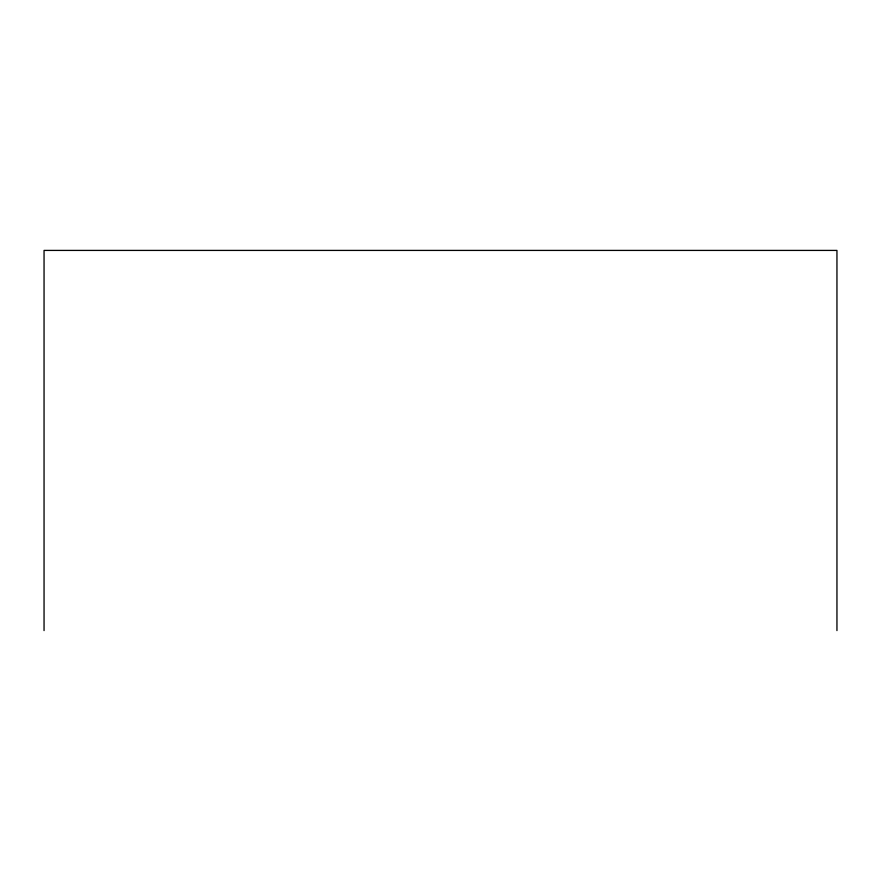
<?xml version="1.0" encoding="UTF-8"?>
<svg xmlns="http://www.w3.org/2000/svg" width="881" height="881" viewBox="0 0 881 881"><rect width="100%" height="100%" fill="white"/><g stroke="black" fill="none" stroke-linecap="round" stroke-linejoin="round"><path stroke-width="1.32" d="M836.95 630.587L836.95 250.413L44.05 250.413L44.05 630.587"/></g></svg>
